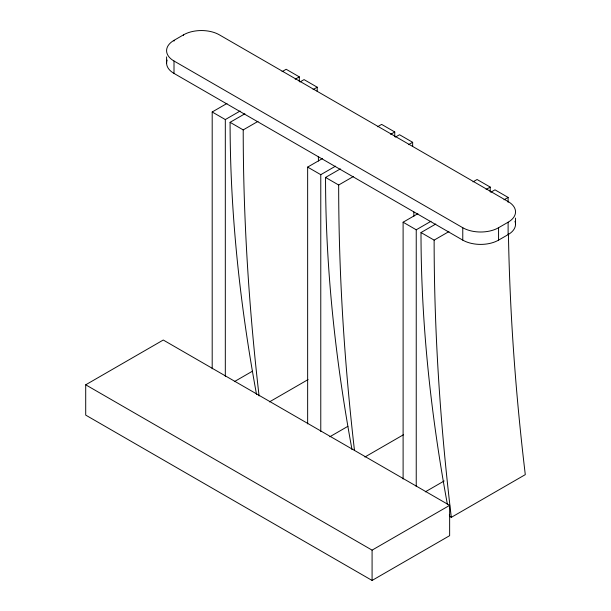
<?xml version="1.0" encoding="UTF-8"?>
<svg xmlns="http://www.w3.org/2000/svg" width="611" height="611" viewBox="0 0 611 611"><rect width="100%" height="100%" fill="white"/><g stroke="black" fill="none" stroke-linecap="round" stroke-linejoin="round"><path stroke-width="0.92" d="M174.005 73.412L174.005 61.008A25.311 14.611 0 0 1 174.005 40.341L183.552 34.827A25.311 14.611 0 0 1 219.349 34.827L508.115 201.546A25.311 14.611 0 0 1 508.115 222.213L508.115 234.616L498.568 240.123A25.311 14.611 0 0 1 462.771 240.123L174.005 73.412A25.311 14.611 0 0 1 167.131 60.084M212.193 368.784L212.193 111.989L226.987 103.442M282.061 71.647L286.169 69.272L299.298 76.856L299.298 81.63M212.193 111.989L225.314 119.565L240.108 111.026M295.182 79.224L299.298 76.856M256.536 394.469C240.039 304.736 230.11 213.621 230.087 122.322L244.881 113.776M299.955 81.981L304.072 79.613L317.193 87.19L317.201 91.367M230.087 122.322L243.216 129.899L258.01 121.36M313.084 89.557L317.193 87.19M307.646 423.897L307.646 167.101L322.448 158.562M377.522 126.76L381.631 124.392L394.752 131.968L394.752 136.742M307.646 167.101L320.775 174.677L335.569 166.139M390.643 134.336L394.752 131.968M351.997 449.581C335.5 359.848 325.564 268.733 325.548 177.434L340.342 168.896M395.416 137.093L399.525 134.726L412.654 142.302L412.654 146.48M325.548 177.434L338.67 185.011L353.471 176.472M408.545 144.67L412.654 142.302M85.708 384.8L163.267 340.022L449.643 505.358L449.643 535.671L372.084 580.45L85.708 415.113L85.708 384.8L372.084 550.137L449.643 505.358M403.107 479.016L403.107 222.213L417.901 213.674M472.975 181.872L477.084 179.504L490.213 187.081L490.213 191.854M403.107 222.213L416.236 229.789L431.03 221.251M486.104 189.456L490.213 187.081M447.451 504.694C430.954 414.961 421.025 323.845 421.002 232.547L435.803 224.008M490.877 192.205L494.986 189.838L508.115 197.414L508.115 201.592M421.002 232.547L434.131 240.123L448.925 231.584M503.999 199.789L508.115 197.414M174.005 61.008L462.771 227.727A25.311 14.611 0 0 0 498.568 227.727L508.115 222.213M234.357 381.646L252.442 371.205M269.436 401.901L308.074 379.591M329.818 436.758L347.903 426.318M364.897 457.013L403.527 434.711M425.271 491.87L444.182 480.956M449.345 514.821L449.643 516.379L451.315 517.349L525.292 474.632C515.73 394.698 509.818 314.298 508.428 233.792M451.315 517.349C440.31 425.371 434.138 332.774 434.131 240.123M354.456 450.307C344.329 362.254 338.677 273.659 338.67 185.011M259.079 395.936C248.906 307.646 243.216 218.791 243.216 129.899M413.937 216.141L413.792 211.872M318.476 161.021L318.339 156.76M515.524 218.081L515.524 224.283M508.115 201.546L508.115 202.325M498.568 227.727L498.568 240.123M462.771 227.727L462.771 240.123M416.236 229.789L416.236 486.593M372.084 550.137L372.084 580.45M320.775 174.677L320.775 431.481M225.314 119.565L225.314 376.368M183.552 34.827L183.552 35.606M174.005 40.341L174.005 41.12M166.589 56.876L166.589 63.078M514.989 221.289A25.311 14.611 0 0 1 508.115 234.616"/></g></svg>
